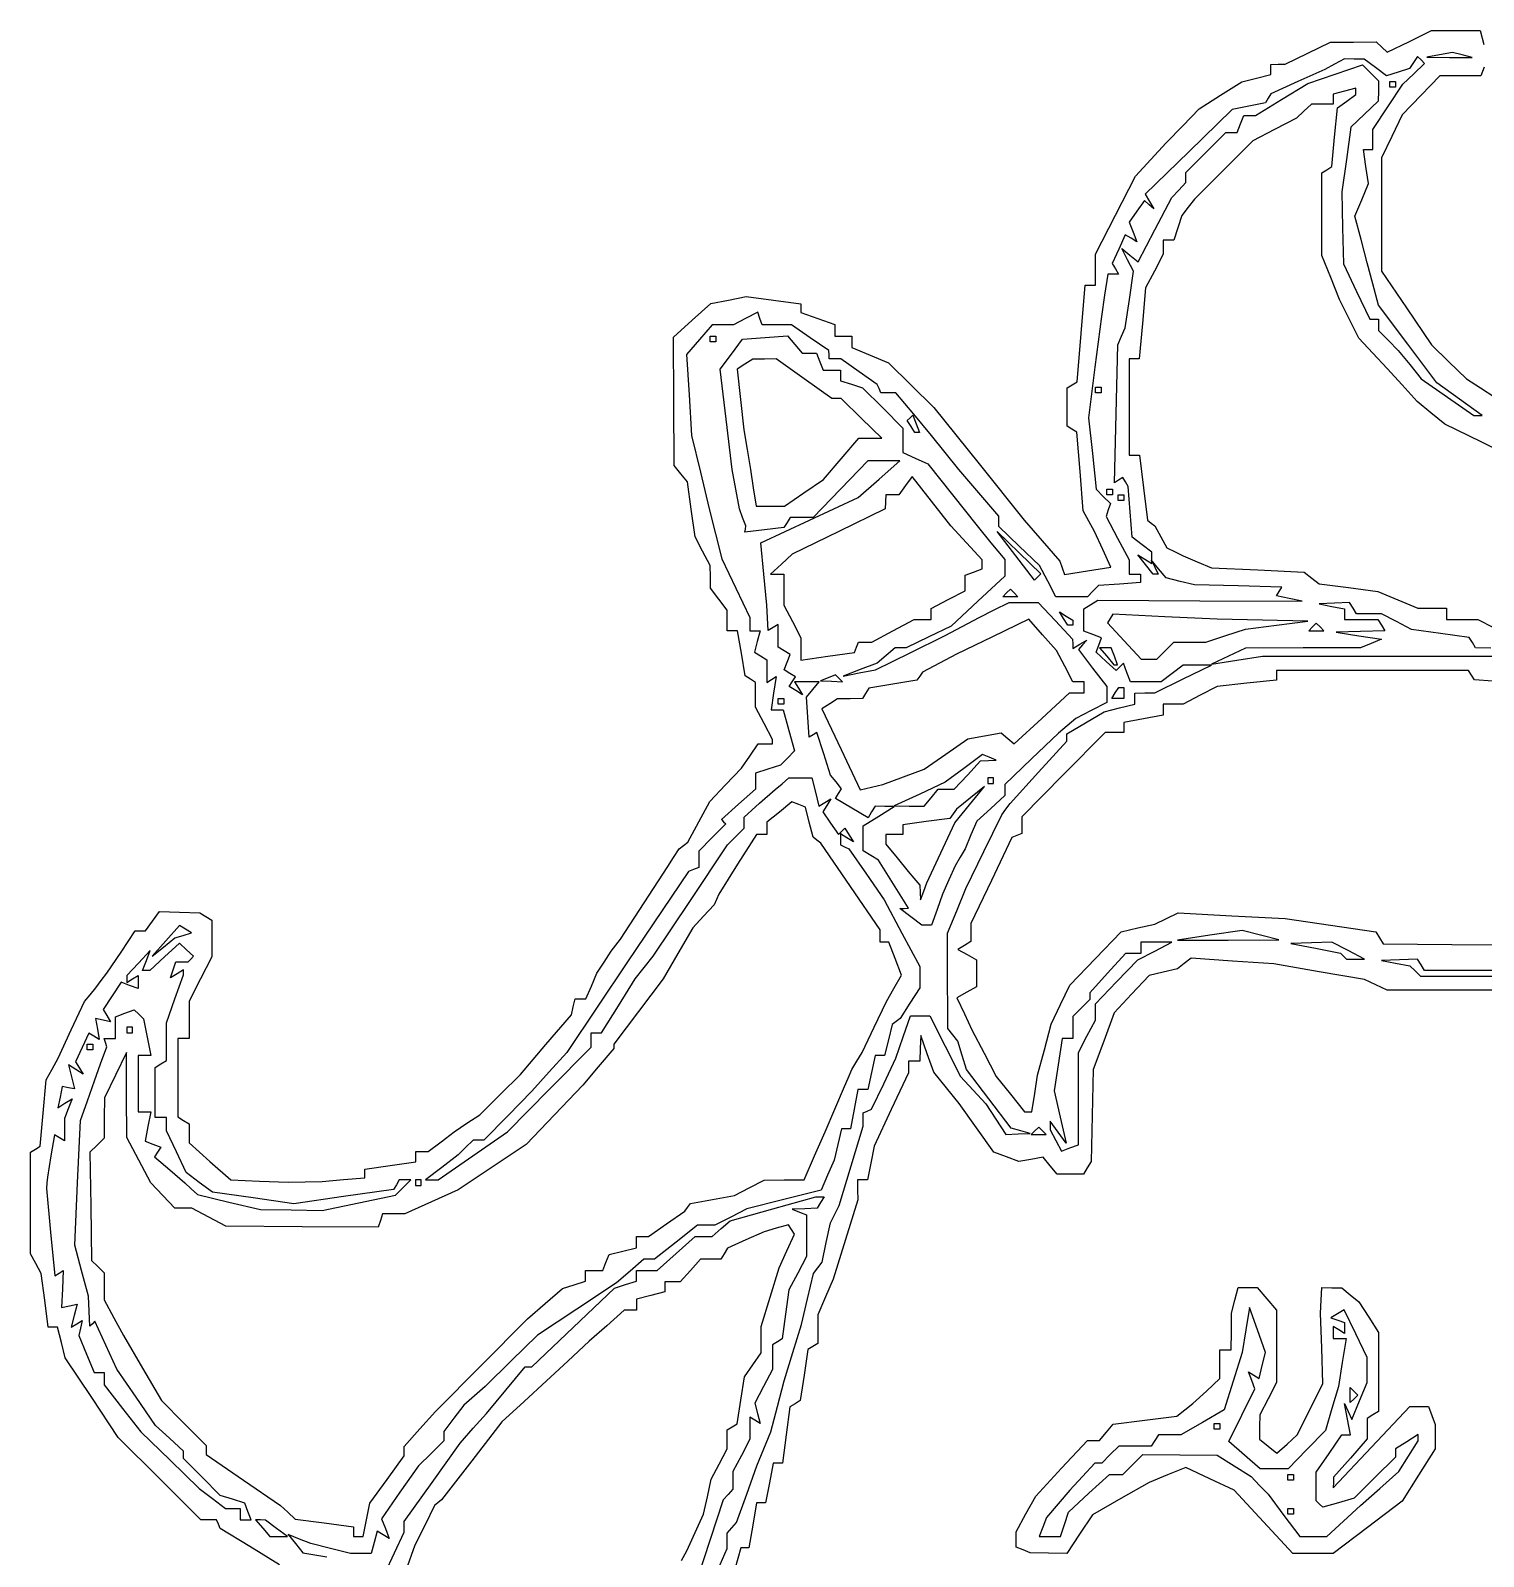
# Model space of a CAD drawing. Header units: millimetres. Extents: x 44 to 275, y 10 to 234.
# Drawn here: x 157 to 224.8, y 162.6 to 233.9 of the extents above; entities that cross this region are included whole.
import ezdxf

# ---------------------------------------------------------------- set-up
doc = ezdxf.new("R2010")
doc.units = ezdxf.units.MM
doc.layers.add('Capa_1', color=7, linetype='CONTINUOUS')

msp = doc.modelspace()

# ---------------------------------------------------------------- linework, layer by layer
at = {"layer": 'Capa_1', "color": 7}
for points in [[(168.596075, 162.181401), (167.214135, 163.024036), (165.832195, 163.866671), (165.743995, 164.075541), (165.655795, 164.28441), (165.289635, 164.28441), (164.923485, 164.28441), (162.996585, 166.202639), (161.069685, 168.120869), (159.830995, 169.987128), (158.592315, 171.853387), (158.413255, 172.566815), (158.234195, 173.280243), (158.014505, 173.280243), (157.794815, 173.280243), (157.632755, 174.537014), (157.470695, 175.793785), (157.219665, 176.253216), (156.968645, 176.712646), (156.968645, 179.081872), (156.968645, 181.451097), (157.195795, 181.591486), (157.422955, 181.731874), (157.563705, 183.284093), (157.704455, 184.836311), (157.981405, 185.342131), (158.258365, 185.847951), (158.870275, 187.170868), (159.482185, 188.493785), (159.746765, 188.815332), (160.011355, 189.136879), (160.275935, 189.47679), (160.540515, 189.816701), (161.201975, 190.807081), (161.863435, 191.79746), (162.098845, 191.79926), (162.334265, 191.80106), (162.663445, 192.251243), (162.992625, 192.701426), (163.931455, 192.674816), (164.870285, 192.648206), (165.152795, 192.473604), (165.435315, 192.299001), (165.435315, 191.444518), (165.435315, 190.590036), (164.906145, 189.552106), (164.376975, 188.514176), (164.376975, 187.644079), (164.376975, 186.773981), (164.112395, 186.773981), (163.847815, 186.773981), (163.847815, 184.937513), (163.847815, 183.101044), (164.112395, 182.937523), (164.376975, 182.774001), (164.376975, 182.333317), (164.376975, 181.892632), (165.351085, 181.026015), (166.325185, 180.159398), (167.666185, 180.105948), (169.007185, 180.052498), (169.800935, 180.072728), (170.594685, 180.092948), (171.586875, 180.177898), (172.579065, 180.262848), (172.579065, 180.45907), (172.579065, 180.655714), (173.769685, 180.834259), (174.960315, 181.012804), (174.960315, 181.247346), (174.960315, 181.481887), (175.249305, 181.481887), (175.538305, 181.481887), (176.144725, 181.944908), (176.751155, 182.407929), (177.354585, 182.804804), (177.958015, 183.201679), (178.906555, 184.144433), (179.855105, 185.087186), (181.045725, 186.483371), (182.236355, 187.879556), (182.321855, 188.252597), (182.407455, 188.625637), (182.659185, 188.625637), (182.910915, 188.625637), (183.168325, 189.22095), (183.425725, 189.816262), (183.757085, 190.330988), (184.088445, 190.845713), (184.304845, 191.124738), (184.521255, 191.403762), (185.627765, 193.104932), (186.734275, 194.806102), (186.998865, 195.221599), (187.263445, 195.637095), (187.471255, 195.790796), (187.679065, 195.944496), (188.189175, 196.896244), (188.699285, 197.847991), (189.436575, 198.62191), (190.173865, 199.395828), (190.563005, 199.963857), (190.952135, 200.531887), (191.290605, 200.531887), (191.629075, 200.531887), (191.629075, 200.633935), (191.629075, 200.735983), (191.233825, 201.493831), (190.838585, 202.251679), (190.836585, 202.831376), (190.834585, 203.411074), (190.593015, 203.560367), (190.351455, 203.70966), (190.172885, 204.766607), (189.994315, 205.823553), (189.752995, 205.823553), (189.511665, 205.823553), (189.511665, 206.30215), (189.511665, 206.780747), (189.123205, 207.294338), (188.734745, 207.807928), (188.724645, 208.337095), (188.714645, 208.866262), (188.362645, 209.54076), (188.010635, 210.215259), (187.834755, 211.498442), (187.658875, 212.781625), (187.343555, 213.161568), (187.028225, 213.541511), (187.013225, 216.544141), (186.998125, 219.546772), (187.871695, 220.327741), (188.745255, 221.108709), (189.572615, 221.274181), (190.399975, 221.439652), (191.675605, 221.270433), (192.951245, 221.101213), (192.951245, 220.896599), (192.951245, 220.691985), (193.744995, 220.415283), (194.538745, 220.13858), (194.538745, 219.860233), (194.538745, 219.581886), (194.935625, 219.581886), (195.332495, 219.581886), (195.332495, 219.320854), (195.332495, 219.059821), (196.192395, 218.697553), (197.052285, 218.335285), (198.110625, 217.29324), (199.168955, 216.251195), (201.274775, 213.617061), (203.380595, 210.982928), (204.216805, 210.028207), (205.053005, 209.073487), (205.158025, 208.758426), (205.263045, 208.443366), (206.348785, 208.616982), (207.434525, 208.790599), (207.055035, 209.62218), (206.675545, 210.453762), (206.410545, 210.941108), (206.145545, 211.428454), (205.991595, 213.264756), (205.837645, 215.101059), (205.612155, 215.240421), (205.386665, 215.379783), (205.386665, 216.274595), (205.386665, 217.169407), (205.619625, 217.313385), (205.852585, 217.457363), (206.040255, 219.71025), (206.227915, 221.963136), (206.468745, 221.963136), (206.709585, 221.963136), (206.710585, 222.69074), (206.711585, 223.418345), (207.644965, 225.237187), (208.578345, 227.056029), (209.297315, 227.840893), (210.016295, 228.625757), (210.790095, 229.421331), (211.563895, 230.216905), (212.554045, 230.841962), (213.544205, 231.467019), (214.227645, 231.638552), (214.911085, 231.810085), (214.911085, 232.045986), (214.911085, 232.281886), (215.241815, 232.290886), (215.572545, 232.299886), (216.630875, 232.811098), (217.689205, 233.322309), (218.760775, 233.331309), (219.832335, 233.340309), (220.083685, 233.095351), (220.335045, 232.850392), (221.374475, 233.359934), (222.413905, 233.869476), (223.552245, 233.869476), (224.690585, 233.869476), (224.856455, 233.208609)], [(188.96798, 161.689484), (189.50805, 162.931739), (189.50805, 163.290213), (189.50805, 163.648687), (189.7289, 163.900042), (189.94975, 164.151396), (190.42389, 165.474312), (190.89803, 166.797229), (191.22221, 167.590979), (191.54639, 168.384729), (191.86131, 169.575354), (192.17622, 170.765979), (192.58207, 172.088895), (192.98792, 173.411812), (193.26291, 174.602437), (193.5379, 175.793062), (193.74138, 176.057645), (193.94486, 176.322229), (194.14135, 177.239586), (194.33783, 178.156943), (194.53975, 178.562502), (194.74167, 178.968062), (195.30369, 180.820145), (195.86571, 182.672228), (195.86171, 182.980909), (195.85771, 183.28959), (196.05615, 183.37778), (196.25458, 183.46597), (196.82147, 184.656595), (197.38837, 185.84722), (197.73452, 186.839408), (198.08068, 187.831595), (198.52515, 187.831595), (198.96962, 187.831595), (199.6872, 186.413326), (200.40478, 184.995057), (200.99508, 184.358443), (201.58538, 183.72183), (202.05926, 182.998588), (202.53315, 182.275345), (203.09803, 182.306035), (203.66292, 182.336725), (203.22011, 182.453832), (202.7773, 182.57094), (201.72942, 183.944494), (200.68155, 185.318049), (200.48621, 185.979507), (200.29086, 186.640965), (200.05519, 186.936842), (199.81952, 187.232718), (199.80952, 188.259758), (199.79952, 189.286799), (199.80352, 190.488858), (199.80752, 191.690917), (200.2298, 192.737816), (200.65209, 193.784715), (201.49593, 195.502226), (202.33978, 197.219738), (202.53394, 197.486601), (202.7281, 197.753465), (204.05312, 199.208673), (205.37813, 200.663882), (205.38013, 200.836185), (205.38213, 201.008488), (206.24989, 201.520478), (207.11765, 202.032468), (207.83739, 202.213111), (208.55713, 202.393755), (208.55713, 202.653297), (208.55713, 202.91284), (209.02015, 202.91524), (209.48317, 202.91764), (210.80609, 203.568405), (212.129, 204.21917), (211.46755, 204.21903), (210.80609, 204.218889), (210.2925, 203.830429), (209.77891, 203.441968), (209.06403, 203.441968), (208.34916, 203.441968), (208.18233, 203.876713), (208.01551, 204.311457), (207.84477, 204.140719), (207.67403, 203.969981), (207.20738, 204.392292), (206.74073, 204.814603), (206.87039, 205.152477), (207.00004, 205.49035), (206.58796, 205.64848), (206.17588, 205.806611), (206.17588, 206.328466), (206.17588, 206.850322), (206.50063, 207.051032), (206.82539, 207.251741), (211.59386, 207.224251), (216.36234, 207.196771), (215.7631, 207.322661), (215.16386, 207.448551), (215.29196, 207.655807), (215.42005, 207.863063), (213.37765, 207.915143), (211.33525, 207.967223), (210.6738, 208.129676), (210.01234, 208.292129), (209.66199, 208.711323), (209.31164, 209.130517), (209.47916, 208.799788), (209.64669, 208.469059), (209.53118, 208.469059), (209.41567, 208.469059), (209.05255, 208.916723), (208.68942, 209.364387), (209.02015, 209.165691), (209.35088, 208.966995), (209.35088, 209.232191), (209.35088, 209.497386), (208.88786, 209.843118), (208.42484, 210.18885), (208.33114, 211.379475), (208.23744, 212.5701), (208.11442, 212.772854), (207.9914, 212.975607), (207.79421, 212.853736), (207.59702, 212.731866), (207.68072, 215.958275), (207.76452, 219.184683), (207.93391, 219.581558), (208.10331, 219.978433), (208.29695, 221.30135), (208.49058, 222.624267), (208.21595, 223.153433), (207.94133, 223.6826), (208.3219, 223.368952), (208.70248, 223.055304), (209.4897, 224.557318), (210.27692, 226.059332), (210.60765, 226.411219), (210.93838, 226.763106), (210.93838, 226.999971), (210.93838, 227.236836), (211.87324, 228.171697), (212.8081, 229.106558), (213.07217, 229.106558), (213.33624, 229.106558), (213.48853, 229.503433), (213.64083, 229.900308), (213.91399, 229.900308), (214.18715, 229.900308), (215.40703, 230.648556), (216.62692, 231.396804), (217.90977, 231.832006), (219.19261, 232.267207), (219.56341, 231.896406), (219.93421, 231.525606), (219.92921, 231.043686), (219.92421, 230.561766), (219.28502, 229.955716), (218.64583, 229.349665), (218.43299, 227.839049), (218.22015, 226.328433), (218.25915, 224.648188), (218.29815, 222.967943), (218.9136, 221.671625), (219.52905, 220.375308), (219.73117, 220.375308), (219.93329, 220.375308), (219.93329, 220.110725), (219.93329, 219.846142), (220.39631, 219.380318), (220.85933, 218.914495), (221.39247, 218.255839), (221.9256, 217.597183), (223.15551, 216.737288), (224.38542, 215.877392), (224.58031, 215.877392), (224.77519, 215.877392), (223.7205, 216.641405), (222.66581, 217.405418), (221.29681, 219.221092), (219.92782, 221.036767), (219.66597, 222.028954), (219.40413, 223.021142), (219.11991, 224.109564), (218.83569, 225.197987), (219.15048, 225.957959), (219.46527, 226.717931), (219.34823, 227.515369), (219.23119, 228.312808), (219.44995, 228.312808), (219.66871, 228.312808), (219.66871, 228.780556), (219.66871, 229.248303), (220.37115, 230.30191), (221.0736, 231.355516), (221.57927, 231.845141), (222.08494, 232.334766), (221.92077, 232.498937), (221.7566, 232.663108), (221.57255, 232.375702), (221.3885, 232.088296), (220.84545, 231.919103), (220.30241, 231.74991), (219.78712, 232.139611), (219.27183, 232.529312), (218.80522, 232.537712), (218.33861, 232.546112), (217.87918, 232.300485), (217.41975, 232.054857), (216.16445, 231.483842), (214.90914, 230.912827), (214.78089, 230.70531), (214.65264, 230.497794), (213.87426, 230.342119), (213.09589, 230.186445), (211.06744, 228.203545), (209.03898, 226.220644), (209.23689, 225.877649), (209.4348, 225.534654), (209.21767, 225.731408), (209.00055, 225.928163), (208.64614, 225.422177), (208.29173, 224.916191), (208.46893, 224.454415), (208.64613, 223.992639), (208.37528, 224.160037), (208.10442, 224.327436), (207.79779, 223.654448), (207.49115, 222.981459), (207.64242, 222.736702), (207.79369, 222.491946), (207.54128, 222.491946), (207.28887, 222.491946), (207.13822, 221.499758), (206.98757, 220.507571), (206.68853, 218.138312), (206.38949, 215.769054), (206.56813, 214.100997), (206.74676, 212.43294), (207.07743, 212.102268), (207.40811, 211.771597), (207.30691, 211.468002), (207.20571, 211.164408), (207.74867, 210.151366), (208.29163, 209.138324), (208.29163, 208.803677), (208.29163, 208.46903), (208.55621, 208.46903), (208.82079, 208.46903), (208.82026, 208.270592), (208.81973, 208.072155), (207.83696, 208.001665), (206.85419, 207.931175), (206.59395, 207.670936), (206.33371, 207.410696), (205.59967, 207.410696), (204.86563, 207.410696), (204.48454, 208.1383), (204.10344, 208.865905), (203.15482, 209.777703), (202.20621, 210.689501), (202.20621, 210.93626), (202.20621, 211.183019), (201.27103, 212.27342), (200.33585, 213.363821), (199.69825, 214.157571), (199.06064, 214.951321), (198.22477, 215.943509), (197.38889, 216.935696), (197.04147, 216.935696), (196.69406, 216.935696), (196.60586, 217.134134), (196.51766, 217.332571), (195.66847, 217.927884), (194.81929, 218.523196), (194.544, 218.523196), (194.2687, 218.523196), (194.2667, 218.721634), (194.2647, 218.920071), (193.39024, 219.515383), (192.51578, 220.110696), (191.8266, 220.110696), (191.13742, 220.110696), (191.03657, 220.41322), (190.93573, 220.715744), (190.37046, 220.41322), (189.80519, 220.110696), (189.30634, 220.110696), (188.8075, 220.110696), (188.21059, 219.424192), (187.61368, 218.737688), (187.73195, 216.844504), (187.85023, 214.951321), (188.26059, 213.23153), (188.67094, 211.511738), (188.96564, 210.350687), (189.26033, 209.189637), (189.91224, 207.811616), (190.56415, 206.433595), (190.56415, 206.128396), (190.56415, 205.823196), (190.80397, 205.823196), (191.04378, 205.823196), (190.91321, 205.32389), (190.78264, 204.824584), (191.07027, 204.646817), (191.3579, 204.46905), (191.3579, 203.939883), (191.3579, 203.410717), (191.57461, 203.54465), (191.79132, 203.678583), (191.67687, 202.898806), (191.56243, 202.11903), (191.8446, 202.11903), (192.12678, 202.11903), (192.39118, 201.161466), (192.65557, 200.203902), (192.32513, 199.873456), (191.99468, 199.54301), (191.41171, 199.357982), (190.82874, 199.172954), (190.82874, 198.79595), (190.82874, 198.418945), (190.03479, 197.71154), (189.24085, 197.004135), (189.34527, 196.899714), (189.44969, 196.795293), (188.8163, 196.161896), (188.1829, 195.5285), (188.1829, 195.141647), (188.1829, 194.754794), (187.94392, 194.666604), (187.70494, 194.578414), (184.85978, 190.345081), (182.01461, 186.111748), (181.19615, 185.210123), (180.37769, 184.308499), (179.26018, 183.159603), (178.14266, 182.010706), (177.89001, 182.010706), (177.63737, 182.010706), (177.28774, 181.674335), (176.93811, 181.337964), (176.17482, 180.748294), (175.41154, 180.158623), (175.7109, 180.158623), (176.01027, 180.158623), (177.62755, 181.283102), (179.24484, 182.407581), (181.20033, 184.388877), (183.15582, 186.370172), (183.15582, 186.703981), (183.15582, 187.037789), (183.39771, 187.037789), (183.6396, 187.037789), (184.42794, 188.29456), (185.21628, 189.551331), (185.63713, 190.080498), (186.05798, 190.609664), (187.78906, 193.215411), (189.52014, 195.821157), (189.90985, 196.210872), (190.29957, 196.600587), (190.29957, 196.858905), (190.29957, 197.117223), (191.02717, 197.761939), (191.75478, 198.406654), (192.07434, 198.675347), (192.3939, 198.944039), (192.92919, 198.944039), (193.46449, 198.944039), (193.63004, 198.284409), (193.7956, 197.624779), (194.07284, 197.796123), (194.35008, 197.967466), (194.16158, 197.662467), (193.97308, 197.357467), (194.34287, 196.82952), (194.71266, 196.301572), (194.86087, 196.449784), (195.00908, 196.597995), (195.20875, 196.274928), (195.40841, 195.951862), (195.10295, 196.140649), (194.79749, 196.329436), (194.79749, 196.071286), (194.79749, 195.813136), (194.99592, 195.724946), (195.19436, 195.636756), (196.01946, 194.446131), (196.84456, 193.255506), (197.6731, 191.696907), (198.50165, 190.138308), (198.50165, 189.637078), (198.50165, 189.135847), (198.04474, 188.417552), (197.58783, 187.699257), (197.40426, 187.564315), (197.22069, 187.429373), (197.03874, 186.704419), (196.85679, 185.979465), (196.64191, 185.979465), (196.42703, 185.979465), (196.25269, 185.185715), (196.07836, 184.391965), (195.84679, 184.391965), (195.61521, 184.391965), (195.44149, 183.465923), (195.26776, 182.539882), (195.06131, 182.539882), (194.85485, 182.539882), (194.67908, 181.812278), (194.5033, 181.084673), (194.19989, 180.381822), (193.89647, 179.67897), (192.16417, 179.245929), (190.43186, 178.812887), (189.68281, 178.427426), (188.93377, 178.041965), (188.53026, 178.041965), (188.12676, 178.041965), (187.12457, 177.248215), (186.12238, 176.454465), (185.87021, 176.454465), (185.61804, 176.454465), (184.98224, 175.900121), (184.34644, 175.345776), (182.49436, 174.123436), (180.64228, 172.901095), (179.42047, 171.701218), (178.19867, 170.50134), (177.70068, 170.068378), (177.20269, 169.635416), (176.73967, 169.022377), (176.27665, 168.409338), (176.27665, 168.185935), (176.27665, 167.962532), (175.68134, 167.379853), (175.08603, 166.797174), (174.22582, 165.562859), (173.36561, 164.328545), (173.54318, 163.86581), (173.72074, 163.403075), (173.44128, 163.575795), (173.16181, 163.748514), (173.02421, 163.222323), (172.88661, 162.696132), (172.39882, 162.702432), (171.91103, 162.708732), (170.98499, 162.936509), (170.05894, 163.164287), (169.52978, 163.37661), (169.00061, 163.588934), (169.34657, 163.163203), (169.69253, 162.737473), (170.80178, 162.552096)], [(224.869795, 232.150276), (224.717275, 231.752809), (223.760875, 231.752809), (222.804465, 231.752809), (221.920295, 230.842352), (221.036115, 229.931895), (220.553285, 228.924123), (220.070455, 227.916351), (220.070455, 225.270518), (220.070455, 222.624685), (221.238405, 220.904893), (222.406355, 219.185101), (223.222785, 218.389539), (224.039205, 217.593976), (224.704545, 217.167466), (225.369885, 216.740956)], [(226.41962, 213.804953), (224.7233, 214.642869), (223.02697, 215.480785), (222.38337, 216.009951), (221.73977, 216.539118), (221.03699, 217.309397), (220.33421, 218.079675), (219.67275, 218.787156), (219.01129, 219.494638), (218.56171, 220.398128), (218.11214, 221.301618), (217.70182, 222.326117), (217.2915, 223.350617), (217.2915, 225.287065), (217.2915, 227.223513), (217.52189, 227.365902), (217.75228, 227.508291), (217.88419, 228.881142), (218.01611, 230.253992), (218.44755, 230.569473), (218.879, 230.884954), (218.879, 231.029453), (218.879, 231.173952), (218.34983, 231.035572), (217.82067, 230.897192), (217.82067, 230.663467), (217.82067, 230.429743), (217.3104, 230.429743), (216.80013, 230.429743), (216.4505, 230.098375), (216.10087, 229.767008), (215.07866, 229.23848), (214.05644, 228.709951), (212.69741, 227.348579), (211.33837, 225.987206), (211.04002, 225.608464), (210.74166, 225.229722), (210.55917, 224.654732), (210.37667, 224.079743), (210.12992, 224.079743), (209.88317, 224.079743), (209.88117, 223.749014), (209.87917, 223.418285), (209.46834, 222.630398), (209.05751, 221.842511), (208.90254, 220.183002), (208.74757, 218.523493), (208.52125, 218.523493), (208.29493, 218.523493), (208.29493, 216.274535), (208.29493, 214.025576), (208.52902, 214.025576), (208.76312, 214.025576), (208.95275, 212.504222), (209.14239, 210.982868), (209.31397, 210.850577), (209.48555, 210.718285), (209.76782, 210.206801), (210.05008, 209.695316), (210.42927, 209.509859), (210.80847, 209.324402), (211.46993, 209.046327), (212.13138, 208.768252), (214.29948, 208.663396), (216.46759, 208.55854), (216.81303, 208.284555), (217.15847, 208.01057), (218.53214, 207.836001), (219.90582, 207.661433), (220.83875, 207.27163), (221.77168, 206.881827), (222.44164, 206.881827), (223.11159, 206.881827), (223.11159, 206.617243), (223.11159, 206.35266), (223.8392, 206.35106), (224.5668, 206.34946), (225.29872, 205.967667)], [(225.17847, 205.011211), (224.46648, 205.029811), (224.31828, 205.269607), (224.17007, 205.509403), (222.82349, 205.694606), (221.4769, 205.879809), (220.77326, 206.24693), (220.06962, 206.614051), (219.48993, 206.615651), (218.91023, 206.617251), (218.74671, 206.881835), (218.58319, 207.146418), (217.8712, 207.110388), (217.15921, 207.074358), (217.75452, 206.959696), (218.34983, 206.845034), (218.34983, 206.598852), (218.34983, 206.352671), (219.12797, 206.352671), (219.9061, 206.352671), (220.06962, 206.088088), (220.23315, 205.823504), (219.09305, 205.785964), (217.95296, 205.748414), (219.01129, 205.58667), (220.06962, 205.424925), (219.58496, 205.22734), (219.1003, 205.029755), (216.40996, 205.017825), (213.71962, 205.005895), (212.92587, 204.635441), (212.13212, 204.264987), (213.32275, 204.448978), (214.51337, 204.632928), (220.65546, 204.632928), (226.79755, 204.632928)], [(226.98953, 203.340834), (224.4174, 203.521637), (224.2784, 203.746541), (224.13941, 203.971446), (219.6571, 203.971446), (215.1748, 203.971446), (215.1748, 203.743879), (215.1748, 203.516311), (213.78574, 203.369704), (212.39668, 203.223096), (211.60293, 202.805151), (210.80918, 202.387206), (210.34616, 202.385606), (209.88314, 202.384006), (209.88314, 202.131412), (209.88314, 201.878818), (208.95709, 201.705091), (208.03105, 201.531365), (208.03105, 201.296227), (208.03105, 201.06109), (207.59484, 201.06109), (207.15863, 201.06109), (205.21359, 199.097032), (203.26855, 197.132974), (203.26855, 196.737831), (203.26855, 196.342687), (203.04115, 196.254497), (202.81374, 196.166307), (201.85052, 194.154169), (200.8873, 192.142031), (200.8873, 191.722388), (200.8873, 191.302745), (200.58874, 191.118225), (200.29018, 190.933705), (200.72103, 190.692588), (201.15189, 190.451471), (201.15189, 189.816307), (201.15189, 189.181143), (200.6977, 188.926966), (200.24351, 188.672789), (200.59035, 187.921631), (200.9372, 187.170474), (201.50756, 186.08153), (202.07793, 184.992587), (202.73939, 184.165702), (203.40084, 183.338818), (203.57036, 183.336355), (203.73985, 183.333955), (203.87546, 184.193851), (204.01106, 185.053746), (204.32538, 186.244371), (204.6397, 187.434996), (205.07862, 188.35027), (205.51754, 189.265544), (206.71218, 190.512448), (207.90682, 191.759351), (208.69655, 191.932861), (209.48629, 192.106372), (210.03407, 192.369643), (210.58185, 192.632914), (213.07678, 192.507315), (215.57171, 192.381715), (217.68733, 192.067598), (219.80294, 191.753481), (219.97588, 191.473658), (220.14883, 191.193835), (223.35982, 191.166495), (226.57081, 191.139155)], [(227.170445, 189.022826), (223.753325, 189.026426), (220.336205, 189.030026), (219.807035, 189.274557), (219.277865, 189.519087), (217.161205, 189.886512), (215.044535, 190.253937), (213.113015, 190.387368), (211.181495, 190.520798), (210.864055, 190.27133), (210.546615, 190.021861), (209.881145, 189.86364), (209.215675, 189.705419), (208.402805, 188.83497), (207.589925, 187.964521), (207.100875, 186.641604), (206.611825, 185.318688), (206.564225, 183.168093), (206.516625, 181.017498), (206.333185, 180.720697), (206.149755, 180.423896), (205.536305, 180.423896), (204.922865, 180.423896), (204.593985, 180.820163), (204.265115, 181.216429), (203.701695, 181.117269), (203.138275, 181.018109), (202.553665, 181.237682), (201.969055, 181.457255), (201.158645, 182.59422), (200.348235, 183.731185), (199.759135, 184.461996), (199.170035, 185.192807), (198.859185, 186.049496), (198.548325, 186.906185), (198.528225, 186.310872), (198.508125, 185.71556), (198.243545, 185.71556), (197.978965, 185.71556), (197.978965, 185.439943), (197.978965, 185.164326), (197.177505, 183.450126), (196.376055, 181.735925), (196.218395, 180.947617), (196.060735, 180.15931), (195.829225, 180.15931), (195.597715, 180.15931), (195.601715, 179.696289), (195.605715, 179.233268), (195.035395, 177.381185), (194.465075, 175.529102), (194.105515, 174.695365), (193.745965, 173.861629), (193.745965, 173.189626), (193.745965, 172.517623), (193.511915, 172.37297), (193.277855, 172.228317), (193.099755, 171.040606), (192.921645, 169.852894), (192.680015, 169.703561), (192.438395, 169.554228), (192.264345, 168.242186), (192.090295, 166.930144), (191.871785, 166.930144), (191.653275, 166.930144), (191.479555, 166.004102), (191.305825, 165.07806), (191.093945, 165.07806), (190.882065, 165.07806), (190.703255, 164.019727), (190.524455, 162.961394), (190.337785, 162.961394), (190.151125, 162.961394), (189.860925, 161.969206)], [(173.52515, 161.77015), (173.97708, 162.736178), (174.42902, 163.702206), (174.42902, 163.951454), (174.42902, 164.200703), (175.73106, 166.028134), (177.03311, 167.855566), (177.64929, 168.553807), (178.26548, 169.252049), (179.17246, 170.339745), (180.07944, 171.427441), (180.23117, 171.427441), (180.38289, 171.427441), (182.31517, 173.266273), (184.24745, 175.105104), (184.76219, 175.268477), (185.27694, 175.43185), (185.27694, 175.678604), (185.27694, 175.925358), (185.75845, 175.925358), (186.23996, 175.925358), (187.12902, 176.719108), (188.01808, 177.512858), (188.41261, 177.512858), (188.80714, 177.512858), (189.22485, 177.882384), (189.64256, 178.251911), (191.64381, 178.808426), (193.64506, 179.364941), (193.84224, 179.364941), (194.03942, 179.364941), (193.87589, 179.100358), (193.71237, 178.835774), (193.13267, 178.814884), (192.55298, 178.793994), (192.88371, 178.660542), (193.21444, 178.52709), (193.21244, 177.556951), (193.21044, 176.586812), (192.80268, 175.804846), (192.39492, 175.02288), (192.23819, 173.879393), (192.08146, 172.735907), (191.85383, 172.595224), (191.6262, 172.454541), (191.6242, 171.874843), (191.6222, 171.295145), (191.21169, 170.507887), (190.80119, 169.720628), (190.92406, 169.250751), (191.04694, 168.780874), (190.80703, 168.929145), (190.56712, 169.077417), (190.56712, 168.562879), (190.56712, 168.048341), (190.17188, 167.290493), (189.77663, 166.532646), (189.77463, 166.122541), (189.77263, 165.712437), (189.55006, 165.461083), (189.32749, 165.209729), (188.72102, 163.357646), (188.11454, 161.505562)], [(187.37588, 162.369462), (187.62345, 162.828893), (188.01573, 163.686126), (188.40802, 164.543358), (188.58686, 165.357594), (188.76569, 166.171829), (189.136, 166.881611), (189.50631, 167.591393), (189.50831, 168.038799), (189.51031, 168.486205), (189.74014, 168.628247), (189.96997, 168.77029), (190.1455, 169.868028), (190.32104, 170.965767), (190.70942, 171.520264), (191.09781, 172.074761), (191.09781, 172.693779), (191.09781, 173.312797), (191.52167, 174.685428), (191.94553, 176.058059), (192.29677, 176.841102), (192.64801, 177.624145), (192.5121, 177.844052), (192.37619, 178.063959), (191.80315, 177.899867), (191.2301, 177.735775), (190.38144, 177.352858), (189.53279, 176.96994), (189.37364, 176.712437), (189.2145, 176.454934), (188.74195, 176.454934), (188.26941, 176.454934), (187.79052, 175.925768), (187.31163, 175.396601), (186.95576, 175.396601), (186.59989, 175.396601), (186.59989, 175.160701), (186.59989, 174.9248), (185.93843, 174.758785), (185.27698, 174.592769), (185.27698, 174.333227), (185.27698, 174.073684), (184.98863, 174.073684), (184.70028, 174.073684), (183.88524, 173.34608), (183.0702, 172.618476), (182.0717, 171.692434), (181.0732, 170.766393), (180.0318, 169.808875), (178.99039, 168.851357), (177.57535, 167.03075), (176.16031, 165.210143), (176.00156, 165.077851), (175.84281, 164.94556), (175.381, 164.019518), (174.91918, 163.093476), (174.49895, 161.902851)]]:
    msp.add_lwpolyline(points, dxfattribs=at)
for points in [[(223.24462, 232.613193), (224.30296, 232.607893), (223.84302, 232.728299), (223.38309, 232.848705), (222.78469, 232.733639), (222.18629, 232.618572)], [(220.59879, 231.223553), (220.4665, 231.223553), (220.4665, 231.355844), (220.4665, 231.488136), (220.59879, 231.488136), (220.73108, 231.488136), (220.73108, 231.355844), (220.73108, 231.223553)], [(188.84879, 219.317303), (188.7165, 219.317303), (188.7165, 219.449595), (188.7165, 219.581886), (188.84879, 219.581886), (188.98108, 219.581886), (188.98108, 219.449595), (188.98108, 219.317303)], [(198.82778, 192.06522), (198.60722, 192.06522), (198.09363, 192.453681), (197.58004, 192.842141), (197.7818, 192.850541), (197.98355, 192.858941), (197.28027, 193.983421), (196.57699, 195.1079), (196.21862, 195.319484), (195.86025, 195.531069), (195.86025, 196.118098), (195.86025, 196.705127), (196.58785, 197.156244), (197.31546, 197.607361), (196.86805, 197.614361), (196.42065, 197.621361), (196.25453, 197.352577), (196.08841, 197.083793), (195.32726, 197.533415), (194.56611, 197.983038), (194.70679, 198.210665), (194.84747, 198.438291), (194.59459, 198.75743), (194.34171, 199.07657), (194.02132, 200.071194), (193.70094, 201.065818), (193.52382, 200.956873), (193.34671, 200.847929), (193.27791, 201.784019), (193.20911, 202.720109), (193.50875, 203.081152), (193.80839, 203.442194), (193.23121, 203.442194), (192.65403, 203.442194), (192.84282, 203.136731), (193.0316, 202.831267), (192.72182, 203.022721), (192.41204, 203.214176), (192.55297, 203.442194), (192.69389, 203.670213), (192.43655, 203.82926), (192.1792, 203.988308), (192.31798, 204.349947), (192.45675, 204.711586), (192.17413, 204.886255), (191.89151, 205.060924), (191.89151, 205.5902), (191.89151, 206.119367), (191.65502, 205.973211), (191.41854, 205.827055), (191.38864, 206.420617), (191.35874, 207.014178), (191.21806, 208.469387), (191.07739, 209.924595), (193.35593, 210.982928), (195.63448, 212.041262), (196.60724, 212.90095), (197.58, 213.760639), (196.82848, 213.760846), (196.07695, 213.761053), (194.80188, 212.438137), (193.5268, 211.11522), (192.98933, 211.11522), (192.45186, 211.11522), (192.3064, 210.87987), (192.16095, 210.64452), (191.25088, 210.538275), (190.34081, 210.432029), (190.36441, 210.575187), (190.38801, 210.718345), (190.23335, 211.11522), (190.0787, 211.512095), (189.91322, 212.438137), (189.74775, 213.364178), (189.46684, 215.708471), (189.18593, 218.052764), (189.70527, 218.75118), (190.22461, 219.449595), (191.27937, 219.528835), (192.33413, 219.608085), (192.67438, 219.198111), (193.01463, 218.788137), (193.3508, 218.788137), (193.68697, 218.788137), (193.83926, 218.391262), (193.99156, 217.994387), (194.39674, 217.994387), (194.80192, 217.994387), (194.80192, 217.747634), (194.80192, 217.50088), (195.31844, 217.336941), (195.83497, 217.173002), (196.77365, 216.23432), (197.71233, 215.295637), (197.71233, 214.723378), (197.71233, 214.151118), (198.29733, 213.88994), (198.88233, 213.628762), (200.03236, 212.173554), (201.18239, 210.718346), (201.82861, 209.933776), (202.47483, 209.149206), (202.47483, 208.761642), (202.47483, 208.374078), (201.22165, 207.207057), (199.96846, 206.040036), (198.92299, 205.53492), (197.87752, 205.029804), (197.61732, 205.029804), (197.35712, 205.029804), (196.93942, 204.667454), (196.52171, 204.305104), (195.72796, 204.004413), (194.93421, 203.703722), (195.68306, 203.847972), (196.43192, 203.992221), (198.06431, 204.796311), (199.69671, 205.600402), (200.49046, 206.020678), (201.28421, 206.440954), (201.98649, 206.793713), (202.68877, 207.146471), (203.36214, 207.146471), (204.03551, 207.146471), (204.84145, 206.286575), (205.64738, 205.426679), (205.64838, 205.212627), (205.64938, 204.998575), (205.98011, 205.188901), (206.31084, 205.379227), (206.11367, 205.161684), (205.9165, 204.944142), (206.57669, 204.078585), (207.23688, 203.213028), (207.23688, 202.843209), (207.23688, 202.47339), (206.51732, 202.097951), (205.79775, 201.722513), (205.39284, 201.38134), (204.98792, 201.040166), (203.73115, 199.839097), (202.47438, 198.638028), (202.47438, 198.3817), (202.47438, 198.125371), (201.82383, 197.522461), (201.17328, 196.919552), (200.89842, 196.278324), (200.62356, 195.637096), (200.38901, 195.240221), (200.15446, 194.843346), (199.86467, 194.181888), (199.57488, 193.52043), (199.31139, 192.792826), (199.0479, 192.065221)], [(191.52065, 211.644387), (192.18416, 211.644387), (193.09798, 212.265349), (194.01181, 212.886311), (194.83741, 213.852849), (195.663, 214.819386), (196.19909, 214.819386), (196.73517, 214.819386), (195.78166, 215.745428), (194.82814, 216.67147), (194.61575, 216.67147), (194.40335, 216.67147), (193.10085, 217.597511), (191.79835, 218.523553), (191.24961, 218.519453), (190.70087, 218.515353), (190.33499, 218.283627), (189.96911, 218.051901), (190.12937, 216.634033), (190.28963, 215.216164), (190.44064, 214.290123), (190.59166, 213.364081), (190.7244, 212.504185), (190.85714, 211.64429)], [(206.84046, 216.936053), (206.70817, 216.936053), (206.70817, 217.068345), (206.70817, 217.200636), (206.84046, 217.200636), (206.97275, 217.200636), (206.97275, 217.068345), (206.97275, 216.936053)], [(198.3811, 215.08397), (198.27273, 215.08397), (198.09833, 215.366156), (197.92393, 215.648343), (198.05003, 215.774442), (198.17613, 215.900542), (198.3328, 215.492256), (198.48947, 215.08397)], [(194.2066, 204.626594), (195.46337, 204.812634), (195.55157, 205.05351), (195.63977, 205.294387), (195.95237, 205.294387), (196.26497, 205.294387), (197.25228, 205.823553), (198.23959, 206.35272), (198.63742, 206.35272), (199.03526, 206.35272), (199.03526, 206.610509), (199.03526, 206.868298), (199.82901, 207.278762), (200.62276, 207.689226), (200.62276, 208.050999), (200.62276, 208.412772), (201.01963, 208.565067), (201.41651, 208.717362), (201.41551, 208.924104), (201.41451, 209.130845), (200.68442, 209.924595), (199.95433, 210.718345), (199.05123, 211.873983), (198.14814, 213.029622), (197.83515, 212.601587), (197.52216, 212.173553), (197.2206, 212.173553), (196.91904, 212.173553), (196.90564, 211.842824), (196.89224, 211.512095), (194.72279, 210.455542), (192.55335, 209.398988), (192.04044, 208.934187), (191.52752, 208.469387), (191.842, 208.469387), (192.15647, 208.469387), (192.15847, 207.741783), (192.16047, 207.014178), (192.55572, 206.256331), (192.95096, 205.498483), (192.95096, 204.969518), (192.95096, 204.440553)], [(207.36962, 212.173553), (207.23733, 212.173553), (207.23733, 212.305845), (207.23733, 212.438137), (207.36962, 212.438137), (207.50192, 212.438137), (207.50192, 212.305845), (207.50192, 212.173553)], [(207.89879, 211.90897), (207.7665, 211.90897), (207.7665, 212.041262), (207.7665, 212.173553), (207.89879, 212.173553), (208.03108, 212.173553), (208.03108, 212.041262), (208.03108, 211.90897)], [(204.01485, 208.333713), (203.86154, 208.180401), (202.99277, 209.317081), (202.124, 210.453762), (203.14608, 209.470394), (204.16817, 208.487026)], [(202.73942, 207.411053), (202.38664, 207.411053), (202.56303, 207.587442), (202.73942, 207.763831), (202.9158, 207.587442), (203.09219, 207.411053)], [(196.25712, 198.510793), (196.78629, 198.636718), (197.74596, 198.996618), (198.70563, 199.356518), (199.73034, 200.062331), (200.75504, 200.768144), (201.53201, 200.906029), (202.30897, 201.043914), (202.61388, 200.790863), (202.91879, 200.537812), (204.2124, 201.725474), (205.50601, 202.913137), (205.8425, 202.913137), (206.179, 202.913137), (206.179, 203.17772), (206.179, 203.442303), (205.92121, 203.442303), (205.66342, 203.442303), (205.27523, 204.169908), (204.88704, 204.897512), (204.24066, 205.630713), (203.59427, 206.363914), (201.91007, 205.543442), (200.22587, 204.722969), (199.43212, 204.306375), (198.63837, 203.88978), (198.50608, 203.698445), (198.37379, 203.507109), (197.2507, 203.319392), (196.1276, 203.131676), (195.97831, 202.890115), (195.82902, 202.648553), (195.24932, 202.644453), (194.66962, 202.640353), (194.29779, 202.404949), (193.92596, 202.169544), (194.82696, 200.277157), (195.72796, 198.384771)], [(205.53316, 206.088137), (205.41648, 206.088137), (205.22769, 206.3936), (205.0389, 206.699064), (205.34437, 206.510277), (205.64983, 206.32149), (205.64983, 206.204813), (205.64983, 206.088137)], [(209.21622, 204.500637), (209.58078, 204.500637), (209.97766, 204.897512), (210.37453, 205.294387), (211.12278, 205.294387), (211.87103, 205.294387), (212.79533, 205.594632), (213.71962, 205.894876), (215.17483, 206.084899), (216.63004, 206.274921), (214.51337, 206.315901), (212.39671, 206.356881), (209.95805, 206.475958), (207.51938, 206.595034), (207.39497, 206.393723), (207.27055, 206.192412), (208.0611, 205.346523), (208.85165, 204.500634)], [(217.02692, 205.823553), (217.37969, 205.823553), (217.2033, 205.999942), (217.02692, 206.176331), (216.85053, 205.999942), (216.67414, 205.823553)], [(207.6583, 204.236053), (207.7499, 204.236053), (207.59761, 204.632928), (207.44531, 205.029803), (207.17664, 205.029803), (206.90796, 205.029803), (207.23734, 204.632928), (207.56672, 204.236053)], [(194.38299, 203.463192), (194.89011, 203.442302), (194.73026, 203.602155), (194.5704, 203.762007), (194.22314, 203.623043), (193.87587, 203.484079)], [(192.02379, 202.38397), (191.8915, 202.38397), (191.8915, 202.516262), (191.8915, 202.648553), (192.02379, 202.648553), (192.15608, 202.648553), (192.15608, 202.516262), (192.15608, 202.38397)], [(207.75088, 202.648553), (207.47069, 202.648553), (207.63421, 202.913137), (207.79773, 203.17772), (207.91441, 203.17772), (208.03108, 203.17772), (208.03108, 202.913137), (208.03108, 202.648553)], [(198.01066, 197.631132), (198.70587, 197.621432), (199.03525, 198.018307), (199.36463, 198.415182), (199.74174, 198.415182), (200.11885, 198.415182), (200.73187, 199.076641), (201.34489, 199.738099), (201.71142, 199.758989), (202.07796, 199.779879), (201.75506, 199.910721), (201.43216, 200.041563), (200.56443, 199.390459), (199.69671, 198.739355), (198.50608, 198.190057), (197.31546, 197.640759)], [(201.81337, 198.679804), (201.94567, 198.679804), (201.94567, 198.812095), (201.94567, 198.944387), (201.81337, 198.944387), (201.68108, 198.944387), (201.68108, 198.812095), (201.68108, 198.679804)], [(198.69358, 193.65272), (198.8393, 194.049595), (199.48839, 195.444448), (200.13749, 196.8393), (200.83383, 197.693406), (201.53017, 198.547512), (200.87802, 198.018345), (200.22587, 197.489179), (200.06557, 197.270679), (199.90526, 197.052179), (198.8088, 196.905112), (197.71233, 196.758045), (197.71233, 196.5283), (197.71233, 196.298554), (197.31546, 196.298554), (196.91858, 196.298554), (196.91858, 196.074454), (196.91858, 195.850355), (197.44284, 195.214558), (197.96711, 194.578762), (198.23659, 194.2592), (198.50608, 193.939638), (198.52698, 193.597742), (198.54788, 193.255845)], [(172.27926, 163.490202), (172.51077, 163.490202), (172.66763, 164.274503), (172.82449, 165.058804), (173.62674, 166.166284), (174.429, 167.273764), (174.429, 167.487873), (174.429, 167.701982), (175.1566, 168.522396), (175.88421, 169.34281), (178.03582, 171.509735), (180.18743, 173.67666), (181.00112, 174.382861), (181.81481, 175.089061), (182.35524, 175.260586), (182.89567, 175.432111), (182.89567, 175.678865), (182.89567, 175.925619), (183.30084, 175.925619), (183.70602, 175.925619), (183.84916, 176.298616), (183.99229, 176.671613), (184.6346, 176.832823), (185.27692, 176.994034), (185.27692, 177.253576), (185.27692, 177.513119), (185.55221, 177.513119), (185.82751, 177.513119), (186.67669, 178.108431), (187.52587, 178.703744), (187.65877, 178.877897), (187.79167, 179.05205), (188.82478, 179.245863), (189.85789, 179.439676), (190.54397, 179.797684), (191.23004, 180.155692), (192.17131, 180.157292), (193.11258, 180.158892), (193.59636, 181.283371), (194.08014, 182.40785), (194.53433, 183.466183), (194.98852, 184.524517), (195.15812, 184.921392), (195.32771, 185.318267), (195.57259, 185.715142), (195.81746, 186.112017), (196.38183, 187.302642), (196.94619, 188.493267), (197.29819, 189.11), (197.6502, 189.726733), (197.35867, 190.499062), (197.06715, 191.271392), (196.86058, 191.271392), (196.654, 191.271392), (196.654, 191.55896), (196.654, 191.846449), (195.26783, 193.874064), (193.88166, 195.901679), (193.7013, 196.036621), (193.52095, 196.171563), (193.34381, 196.877372), (193.16666, 197.583181), (192.85117, 197.704246), (192.53568, 197.82531), (191.94901, 197.35025), (191.36233, 196.875191), (191.36233, 196.586872), (191.36233, 196.298554), (191.12044, 196.298554), (190.87855, 196.298554), (189.9962, 194.909491), (189.11385, 193.520429), (189.00739, 193.267913), (188.90093, 193.015397), (188.4008, 192.478566), (187.90066, 191.941734), (187.20885, 190.746706), (186.51705, 189.551679), (185.36781, 188.02737), (184.21858, 186.503061), (184.21858, 186.400931), (184.21858, 186.2988), (183.49098, 185.444129), (182.76337, 184.589458), (181.44046, 183.204582), (180.11754, 181.819707), (178.53004, 180.7548), (176.94254, 179.689893), (175.70029, 179.130682), (174.45803, 178.571471), (173.9364, 178.571471), (173.41476, 178.571471), (173.31234, 178.264218), (173.20993, 177.956965), (169.65228, 177.975605), (166.09462, 177.994245), (165.30087, 178.413522), (164.50712, 178.832799), (164.11025, 178.838999), (163.71337, 178.845199), (163.154, 179.435941), (162.59462, 180.026682), (162.02952, 181.081097), (161.46441, 182.135512), (161.45541, 184.123805), (161.44641, 186.112099), (160.9352, 185.053765), (160.42399, 183.995432), (160.41499, 183.056161), (160.40599, 182.11689), (160.07526, 181.784863), (159.74453, 181.452836), (159.78413, 178.927458), (159.82373, 176.40208), (160.11487, 176.110944), (160.406, 175.819807), (160.406, 175.185943), (160.406, 174.552079), (160.86173, 173.717505), (161.31745, 172.882932), (162.20127, 171.365739), (163.08509, 169.848545), (164.1268, 168.796378), (165.1685, 167.744211), (165.1725, 167.535447), (165.1765, 167.326683), (166.91406, 166.136058), (168.65163, 164.945433), (168.99435, 164.628101), (169.33708, 164.310769), (170.6923, 164.130993), (172.04751, 163.951218), (172.04751, 163.720721), (172.04751, 163.490224)], [(163.18421, 191.040431), (163.71337, 191.467034), (164.09722, 191.585409), (164.48106, 191.703785), (164.20182, 191.876363), (163.92258, 192.048941), (163.28881, 191.331385), (162.65504, 190.613828)], [(212.91397, 191.369259), (215.28332, 191.376359), (214.4232, 191.599238), (213.56308, 191.822118), (212.05385, 191.592176), (210.54462, 191.362233)], [(167.01236, 164.283952), (167.26864, 164.283952), (167.12021, 164.670755), (166.97178, 165.057559), (166.40218, 165.238344), (165.83257, 165.419129), (164.97141, 166.280291), (164.11025, 167.141452), (164.11025, 167.312836), (164.11025, 167.484219), (163.4604, 168.086482), (162.81055, 168.688744), (161.90471, 170.00559), (160.99888, 171.322435), (160.48719, 172.438599), (159.9755, 173.554763), (159.86006, 173.439323), (159.74462, 173.323883), (159.70962, 174.029438), (159.67462, 174.734994), (159.3569, 175.925619), (159.03918, 177.116244), (159.16798, 180.02666), (159.29677, 182.937077), (159.62649, 183.863118), (159.95621, 184.78916), (160.24402, 185.58291), (160.53182, 186.37666), (160.46892, 186.575097), (160.40602, 186.773535), (160.6706, 186.773535), (160.93519, 186.773535), (160.93519, 187.274394), (160.93519, 187.775253), (161.37631, 187.944526), (161.81742, 188.113799), (162.0328, 187.89842), (162.24818, 187.68304), (162.41851, 186.831413), (162.58883, 185.979785), (162.29118, 185.979785), (161.99352, 185.979785), (161.99352, 184.656868), (161.99352, 183.333952), (162.28895, 183.333952), (162.58438, 183.333952), (162.45394, 182.65164), (162.32351, 181.969328), (162.68616, 181.830166), (163.04882, 181.691003), (162.90718, 181.461837), (162.76555, 181.232671), (163.47306, 180.629666), (164.18058, 180.02666), (164.47611, 179.750294), (164.77165, 179.473928), (166.23748, 179.126043), (167.70331, 178.778159), (169.1479, 178.758399), (170.59248, 178.738639), (172.30338, 179.09028), (174.01428, 179.441922), (174.3728, 179.800442), (174.73132, 180.158961), (174.46345, 180.158961), (174.19558, 180.158961), (174.05656, 179.934017), (173.91754, 179.709074), (171.59355, 179.378948), (169.26956, 179.048821), (167.36649, 179.315525), (165.46341, 179.582229), (164.85295, 180.043548), (164.24248, 180.504868), (163.77946, 181.476929), (163.3165, 182.449), (163.3165, 182.759194), (163.3165, 183.069387), (163.05192, 183.069387), (162.78733, 183.069387), (162.78733, 184.244397), (162.78733, 185.419408), (163.05192, 185.582929), (163.3165, 185.746451), (163.3165, 186.623612), (163.3165, 187.500774), (163.71337, 188.625637), (164.11025, 189.750501), (164.11025, 189.865142), (164.11025, 189.979784), (163.81134, 189.795048), (163.51243, 189.610313), (163.63495, 189.977871), (163.75747, 190.345429), (164.0441, 190.345429), (164.33073, 190.345429), (164.45839, 190.477721), (164.58604, 190.610012), (164.25306, 190.916416), (163.92008, 191.222819), (163.23296, 190.585686), (162.54584, 189.948554), (162.3737, 189.948554), (162.20155, 189.948554), (162.37849, 190.411575), (162.55543, 190.874596), (162.00992, 190.290346), (161.46441, 189.706097), (161.46441, 189.547127), (161.46441, 189.388157), (161.729, 189.551679), (161.99358, 189.7152), (161.99358, 189.406695), (161.99358, 189.098189), (161.59723, 189.250282), (161.20088, 189.402376), (160.78068, 188.761058), (160.36047, 188.119741), (160.53523, 187.836967), (160.71, 187.554193), (160.3596, 187.626893), (160.00921, 187.699593), (160.09301, 187.21002), (160.17681, 186.720448), (159.93322, 186.870995), (159.68963, 187.021541), (159.383, 186.348553), (159.07636, 185.675564), (159.2529, 185.389927), (159.42943, 185.10429), (159.08229, 185.318836), (158.73515, 185.533381), (158.88198, 184.971886), (159.02881, 184.410391), (158.74093, 184.467491), (158.45305, 184.524591), (158.34576, 184.030235), (158.23847, 183.53588), (158.57345, 183.74291), (158.90843, 183.94994), (158.73117, 183.488021), (158.55392, 183.026103), (158.55392, 182.502961), (158.55392, 181.979819), (158.31803, 182.125604), (158.08215, 182.271388), (157.92151, 181.281323), (157.76087, 180.291258), (157.73727, 180.026674), (157.71367, 179.762091), (157.90734, 177.719534), (158.10101, 175.676976), (158.30018, 175.800067), (158.49934, 175.923157), (158.46044, 175.064499), (158.42154, 174.205841), (158.78607, 174.283251), (159.15061, 174.360671), (159.00918, 173.81987), (158.86776, 173.27907), (159.12537, 173.438278), (159.38297, 173.597487), (159.30327, 173.240206), (159.22347, 172.882925), (159.58221, 172.02303), (159.94094, 171.163134), (160.17343, 171.163134), (160.40591, 171.163134), (160.40591, 170.870479), (160.40591, 170.577825), (161.26085, 169.481417), (162.11579, 168.385009), (163.48451, 167.062092), (164.85322, 165.739176), (165.46151, 165.276155), (166.06979, 164.813134), (166.41285, 164.813134), (166.75591, 164.813134), (166.75591, 164.548551), (166.75591, 164.283967)], [(205.52158, 181.65232), (205.91442, 181.803067), (205.91642, 183.957572), (205.91842, 186.112077), (206.31366, 186.869925), (206.70891, 187.627772), (206.70891, 188.004626), (206.70891, 188.38148), (207.70109, 189.412134), (208.69328, 190.442787), (209.48703, 190.855489), (210.28078, 191.268191), (209.55318, 191.269791), (208.82557, 191.271391), (208.82557, 191.006807), (208.82557, 190.742224), (208.47121, 190.742224), (208.11685, 190.742224), (207.28058, 189.823233), (206.44432, 188.904243), (206.44432, 188.746001), (206.44432, 188.58776), (206.04745, 188.190885), (205.65057, 187.79401), (205.65057, 187.283742), (205.65057, 186.773474), (205.4022, 186.773474), (205.15383, 186.773474), (204.96953, 185.544478), (204.78523, 184.315483), (205.06393, 183.097563), (205.34263, 181.879643), (204.96743, 182.392753), (204.59224, 182.905864), (204.59224, 182.705608), (204.59224, 182.505353), (204.86086, 182.003433), (205.12948, 181.501513)], [(218.85695, 190.479351), (219.27587, 190.480951), (218.51803, 190.876196), (217.76018, 191.271441), (216.79823, 191.242451), (215.83629, 191.213461), (216.99731, 190.985426), (218.15832, 190.757392), (218.29818, 190.617541), (218.43803, 190.47769)], [(223.959, 189.683971), (226.02275, 189.683971), (226.02275, 189.929154), (226.02275, 190.174337), (226.48577, 190.295337), (226.94879, 190.416336), (226.36909, 190.447026), (225.7894, 190.477716), (225.62587, 190.213132), (225.46235, 189.948549), (223.77379, 189.948549), (222.08523, 189.948549), (221.92171, 190.213132), (221.75819, 190.477716), (220.9139, 190.441686), (220.06962, 190.405656), (220.73108, 190.286991), (221.39254, 190.168327), (221.64389, 189.926148), (221.89525, 189.683969)], [(161.59671, 187.038121), (161.729, 187.038121), (161.729, 187.170413), (161.729, 187.302705), (161.59671, 187.302705), (161.46441, 187.302705), (161.46441, 187.170413), (161.46441, 187.038121)], [(159.74462, 186.244368), (159.61233, 186.244368), (159.61233, 186.37666), (159.61233, 186.508952), (159.74462, 186.508952), (159.87691, 186.508952), (159.87691, 186.37666), (159.87691, 186.244368)], [(204.06233, 182.27562), (204.41511, 182.27562), (204.23872, 182.452009), (204.06233, 182.628398), (203.88594, 182.452009), (203.70955, 182.27562)], [(175.09046, 179.894369), (175.22275, 179.894369), (175.22275, 180.02666), (175.22275, 180.158952), (175.09046, 180.158952), (174.95817, 180.158952), (174.95817, 180.02666), (174.95817, 179.894369)], [(204.52292, 162.71736), (203.66546, 162.73825), (203.33473, 162.871702), (203.004, 163.005154), (203.004, 163.358539), (203.004, 163.711923), (203.46702, 164.550613), (203.93004, 165.389302), (205.13415, 166.688721), (206.33826, 167.98814), (206.62311, 167.98814), (206.90795, 167.98814), (207.22345, 168.36829), (207.53895, 168.74844), (209.02621, 168.934261), (210.51346, 169.120081), (210.88496, 169.414006), (211.25646, 169.707932), (211.89273, 170.291217), (212.529, 170.874503), (212.529, 171.547988), (212.529, 172.221473), (212.79358, 172.221473), (213.05817, 172.221473), (213.06217, 173.081369), (213.06617, 173.941265), (213.22571, 174.536577), (213.38525, 175.13189), (213.82475, 175.13189), (214.26426, 175.13189), (214.71994, 174.599699), (215.17561, 174.067508), (215.17561, 172.380984), (215.17561, 170.694461), (214.78037, 169.936613), (214.38512, 169.178765), (214.38312, 168.615849), (214.38112, 168.052934), (214.78296, 167.719438), (215.1848, 167.385942), (215.66079, 167.816713), (216.13679, 168.247484), (216.73774, 169.450772), (217.33869, 170.654059), (217.28469, 172.297662), (217.23069, 173.941265), (217.26109, 174.536577), (217.29149, 175.13189), (217.75451, 175.12349), (218.21753, 175.11509), (218.61804, 174.792776), (219.01856, 174.470461), (219.47794, 173.752166), (219.93732, 173.033871), (219.93732, 171.188094), (219.93732, 169.342316), (219.67274, 169.178795), (219.40816, 169.015273), (219.40816, 168.537575), (219.40816, 168.059877), (218.61863, 167.164128), (217.82911, 166.268378), (217.82511, 166.022587), (217.82111, 165.776796), (219.61085, 167.676233), (221.40059, 169.57567), (221.8315, 169.57567), (222.26241, 169.57567), (222.42301, 169.157155), (222.58361, 168.738641), (222.57861, 168.164968), (222.57361, 167.591295), (221.80633, 166.369758), (221.03905, 165.148222), (219.42716, 163.922363), (217.81526, 162.696503), (216.87452, 162.696503), (215.93379, 162.696503), (214.56237, 164.176136), (213.19096, 165.655768), (212.06313, 166.191223), (210.9353, 166.726677), (210.07875, 166.375552), (209.22221, 166.024427), (207.89552, 165.266581), (206.56883, 164.508735), (205.97486, 163.602619), (205.38088, 162.696503)], [(204.58202, 163.490221), (205.08506, 163.490221), (205.26635, 164.061438), (205.44765, 164.632655), (206.40866, 165.515382), (207.36967, 166.39811), (207.6815, 166.39941), (207.99333, 166.40071), (208.4565, 166.863731), (208.91967, 167.326752), (210.65822, 167.311592), (212.39676, 167.296432), (213.19051, 166.795815), (213.98426, 166.295198), (214.38113, 165.884715), (214.77801, 165.474232), (215.51908, 164.48226), (216.26015, 163.490288), (216.88779, 163.490288), (217.51543, 163.490288), (218.30681, 164.217893), (219.09819, 164.945497), (219.99037, 165.739247), (220.88255, 166.532997), (221.33601, 167.251292), (221.78947, 167.969587), (221.78947, 168.11343), (221.78947, 168.257272), (221.2603, 167.926802), (220.73113, 167.596332), (220.73113, 167.404213), (220.73113, 167.212094), (219.76683, 166.24779), (218.80252, 165.283486), (218.06695, 165.072527), (217.33138, 164.861567), (217.17917, 165.013775), (217.02697, 165.165983), (217.02697, 165.83305), (217.02697, 166.500185), (217.62228, 167.374645), (218.21759, 168.249105), (218.42107, 168.250905), (218.62455, 168.252705), (218.48563, 168.980309), (218.34672, 169.707914), (218.51516, 169.339632), (218.6836, 168.97135), (219.04591, 169.83303), (219.40822, 170.694709), (219.40822, 171.27611), (219.40822, 171.857495), (218.86848, 172.97461), (218.32875, 174.091725), (218.02162, 173.901907), (217.71449, 173.712089), (218.03218, 173.60619), (218.34988, 173.500291), (218.34988, 173.242141), (218.34988, 172.983991), (218.0853, 173.147513), (217.82072, 173.311034), (217.82072, 173.030836), (217.82072, 172.750638), (218.11911, 172.750638), (218.41751, 172.750638), (218.23989, 171.626159), (218.06226, 170.501679), (217.75847, 169.479975), (217.45468, 168.45827), (216.58404, 167.561745), (215.7134, 166.665221), (215.06202, 166.665221), (214.41064, 166.665221), (213.67374, 167.299074), (212.93684, 167.932927), (213.55077, 169.162193), (214.16469, 170.391459), (214.01136, 170.79104), (213.85803, 171.190622), (214.11182, 171.033767), (214.36562, 170.876913), (214.50775, 171.483046), (214.64988, 172.089179), (214.27542, 173.147513), (213.90095, 174.205846), (213.73232, 173.147513), (213.56369, 172.089179), (213.14098, 170.750465), (212.71828, 169.41175), (211.71135, 168.832236), (210.70442, 168.252721), (210.17714, 168.252721), (209.64986, 168.252721), (209.48634, 167.988138), (209.32282, 167.723555), (208.56358, 167.723555), (207.80435, 167.723555), (207.40747, 167.32668), (207.0106, 166.929805), (206.84677, 166.929805), (206.68295, 166.929805), (206.10027, 166.295518), (205.51759, 165.661232), (204.97157, 165.027275), (204.42554, 164.393318), (204.25227, 163.94177), (204.07899, 163.490221)], [(218.79085, 169.928416), (218.61447, 169.752027), (218.61447, 170.104805), (218.61447, 170.457582), (218.79085, 170.281193), (218.96724, 170.104805)], [(212.39676, 168.517305), (212.26447, 168.517305), (212.26447, 168.649596), (212.26447, 168.781888), (212.39676, 168.781888), (212.52905, 168.781888), (212.52905, 168.649596), (212.52905, 168.517305)], [(215.83634, 166.136055), (215.704, 166.136055), (215.704, 166.268346), (215.704, 166.400638), (215.83629, 166.400638), (215.96858, 166.400638), (215.96858, 166.268346), (215.96858, 166.136055)], [(215.83634, 164.548555), (215.704, 164.548555), (215.704, 164.680846), (215.704, 164.813138), (215.83629, 164.813138), (215.96858, 164.813138), (215.96858, 164.680846), (215.96858, 164.548555)], [(168.55884, 163.490202), (168.97389, 163.490202), (168.4603, 163.878663), (167.94671, 164.267123), (167.71587, 164.275523), (167.48504, 164.283923), (167.81442, 163.887048), (168.14379, 163.490173)]]:
    msp.add_lwpolyline(points, close=True, dxfattribs=at)

doc.saveas('drawing.dxf')
